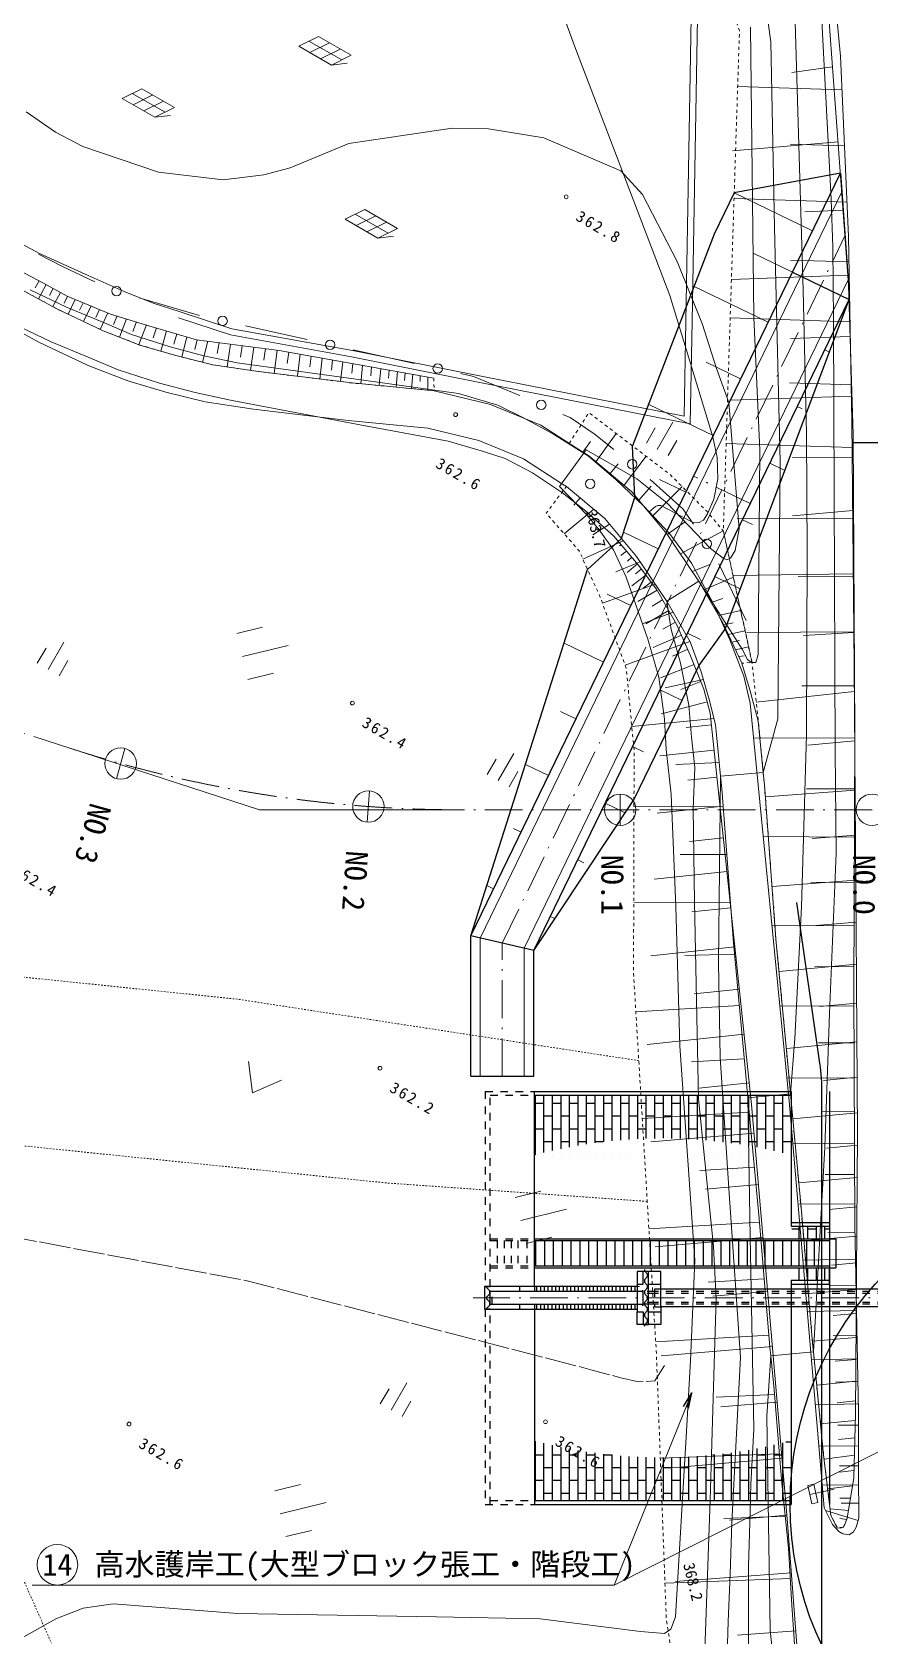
# Model space of a CAD drawing. Header units: millimetres. Extents: x -2078669 to -1085629, y -5987148 to 310365.
# Drawn here: x -1771257 to -1704718, y -3856794 to -3729427 of the extents above; entities that cross this region are included whole.
import ezdxf
from ezdxf.enums import TextEntityAlignment as Align

# ---------------------------------------------------------------- set-up
doc = ezdxf.new("R2010")
doc.units = ezdxf.units.MM
doc.header["$LTSCALE"] = 500
for name, pattern in [('561019', [1, 0.5, -0.5]), ('56301', [0.5, 0.25, -0.25]), ('57103', [5.5, 5, -0.5]), ('SXF_一点短鎖線', [9.25, 6, -1.5, 0.25, -1.5]), ('SXF_跳び破線', [12, 6, -6])]:
    doc.linetypes.add(name, pattern=pattern)
doc.layers.get('Defpoints').update_dxf_attribs({"color": 153})
for name, color, linetype, lineweight in [('D-BGD', 7, 'Continuous', 13), ('D-BGD-数値図化', 7, 'Continuous', 13), ('D-BMK', 2, 'SXF_一点短鎖線', 13), ('D-BMK-HTXT-周囲堤', 7, 'Continuous', 13), ('D-BYP-STR1', 2, 'Continuous', 13), ('D-BYP-STR2', 6, 'Continuous', 25), ('D-BYP-STR4', 6, 'Continuous', 25), ('D-BYP-STR8', 5, 'Continuous', 25), ('D-BYP-STRA', 1, 'Continuous', 25), ('D-BYP-STRC', 1, 'Continuous', 13), ('D-STR-TXT', 7, 'Continuous', 13), ('●予備設計_LP横断', 7, 'Continuous', 13)]:
    doc.layers.add(name, color=color, linetype=linetype, lineweight=lineweight)
doc.styles.add('MS ゴシック', font='MS Gothic.ttf')
doc.styles.add('ＭＳ ゴシック', font='MS Gothic.ttf')
doc.linetypes.add('56130', pattern='A,1,-0.375,[44,dgnlstyle-dm500.shx,S=0.0012,R=0,X=0,Y=0],-0.375', length=1.75)
doc.dimstyles.new('DIM-500-F', dxfattribs={"dimscale": 500, "dimtxt": 3.5, "dimasz": 2.5, "dimexe": 0, "dimexo": 2, "dimgap": 0.8, "dimtad": 1, "dimdec": 0, "dimzin": 0, "dimdsep": 46, "dimtxsty": 'MS ゴシック', "dimblk": 'OPEN', "dimcen": 0.1, "dimclrd": 256, "dimclre": 256, "dimclrt": 256, "dimaunit": 1, "dimadec": 4, "dimazin": 0, "dimtfac": 1, "dimtdec": 0, "dimtmove": 2, "dimatfit": 3, "dimldrblk": 'OPEN', "dimfxl": 1, "dimtolj": 1, "dimtzin": 0, "dimlwd": -1, "dimlwe": -1, "dimarcsym": 2})

# ---------------------------------------------------------------- blocks, each defined once
blk = doc.blocks.new('M2242')
at = {"layer": '●予備設計_LP横断', "linetype": 'Continuous', "lineweight": 15}
for p, q in [((0, 0), (2, 0)), ((1.5, 0.75), (1.5, -0.75)), ((1.5, 0.75), (2, 0.75)), ((2, 0.75), (2, -0.75)), ((1.5, -0.75), (2, -0.75))]:
    blk.add_line(p, q, dxfattribs=at)
blk = doc.blocks.new('M6313')
at = {"layer": 'D-BGD', "flags": 128}
blk.add_lwpolyline([(-1.5, 1), (0, -1), (1.5, 1)], dxfattribs=at)
blk = doc.blocks.new('M6334')
at = {"layer": '●予備設計_LP横断', "linetype": 'Continuous', "lineweight": 9}
for p, q in [((-1, -1.25), (-1, 0.15)), ((0, -1.25), (0, 1.25)), ((1, -1.25), (1, 0.15))]:
    blk.add_line(p, q, dxfattribs=at)
blk = doc.blocks.new('M7312')
at = {"layer": '●予備設計_LP横断', "linetype": 'Continuous', "lineweight": 20}
blk.add_circle((0, 0), 0.15, dxfattribs=at)
blk = doc.blocks.new('M6217')
at = {"layer": 'D-BGD-数値図化', "linetype": 'Continuous', "lineweight": 9}
for p, q in [((-1.03, 0.7), (-2, -0.75)), ((-1.5, 0), (1.5, 0)), ((-1.03, 0.7), (1.97, 0.7)), ((-0.03, 0.7), (-1, -0.75)), ((0.97, 0.7), (0, -0.75)), ((1.97, 0.7), (1, -0.75)), ((1, -0.75), (2, 0)), ((-2, -0.75), (1, -0.75))]:
    blk.add_line(p, q, dxfattribs=at)
blk = doc.blocks.new('河川平面')
at = {"layer": 'D-BGD', "linetype": 'Continuous'}
for p, q in [((1603271, -2685685), (1600055, -2686143)), ((1604024, -2687513), (1595743, -2687246)), ((1603717, -2691651), (1595322, -2692350)), ((1604227, -2691973), (1599914, -2691834)), ((1604431, -2696433), (1595456, -2696143)), ((1604119, -2697072), (1601078, -2697205)), ((1604591, -2701182), (1599928, -2701034)), ((1540262, -2702681), (1539955, -2703246)), ((1604504, -2702242), (1595229, -2702585)), ((1540829, -2702985), (1540215, -2704116)), ((1541393, -2703294), (1541087, -2703859)), ((1541958, -2703603), (1541347, -2704730)), ((1542529, -2703910), (1542251, -2704455)), ((1543129, -2704157), (1542571, -2705330)), ((1543761, -2704417), (1543475, -2705020)), ((1544394, -2704677), (1543805, -2705916)), ((1545063, -2704952), (1544760, -2705589)), ((1545731, -2705227), (1545109, -2706536)), ((1553015, -2705439, 364412), (1548220, -2704023, 364444)), ((1546463, -2705474), (1546171, -2706154)), ((1547203, -2705701), (1546643, -2707150)), ((1547998, -2705945), (1547708, -2706697)), ((1548794, -2706189), (1548191, -2707749)), ((1549595, -2706427), (1549328, -2707217)), ((1561551, -2707350, 364210), (1556671, -2706268, 364328)), ((1604676, -2705934), (1595150, -2705626)), ((1550397, -2706665), (1549928, -2708265)), ((1551196, -2706902), (1550979, -2707701)), ((1551995, -2707139), (1551596, -2708733)), ((1552816, -2707374), (1552625, -2708125)), ((1553663, -2707482), (1553246, -2709147)), ((1554568, -2707598), (1554397, -2708465)), ((1555472, -2707713), (1555206, -2709519)), ((1556395, -2707831), (1556261, -2708743)), ((1604682, -2707108), (1599934, -2707262)), ((1557318, -2707949), (1557047, -2709791)), ((1558245, -2708067), (1558120, -2708991)), ((1559171, -2708185), (1558945, -2710039)), ((1560091, -2708342), (1559980, -2709249)), ((1561010, -2708507), (1560795, -2710265)), ((1561881, -2708663), (1561777, -2709518)), ((1562753, -2708820), (1562550, -2710479)), ((1563576, -2708967), (1563477, -2709774)), ((1570091, -2709243, 364003), (1565211, -2708162, 364121)), ((1564398, -2709114), (1564207, -2710681)), ((1565175, -2709254), (1565093, -2710012)), ((1565952, -2709393), (1565814, -2710859)), ((1566677, -2709523), (1566610, -2710225)), ((1567401, -2709653), (1567274, -2710996)), ((1568065, -2709772), (1568005, -2710415)), ((1568729, -2709891), (1568613, -2711122)), ((1569338, -2710000), (1569283, -2710590)), ((1569947, -2710109), (1569841, -2711238)), ((1570538, -2710215), (1570517, -2710675)), ((1571128, -2710321), (1571127, -2711359)), ((1604766, -2710930), (1599873, -2710773)), ((1604828, -2711852), (1595147, -2712158)), ((1583457, -2716288), (1584067, -2715447)), ((1584493, -2717063), (1586102, -2714802)), ((1586719, -2718918), (1588476, -2716614)), ((1604836, -2715927), (1594828, -2715604)), ((1604927, -2716695), (1600106, -2716715)), ((1585606, -2717990), (1586250, -2717209)), ((1587893, -2720105), (1588874, -2718988)), ((1588963, -2721395), (1591336, -2719026)), ((1583228, -2719915), (1582734, -2720508)), ((1584317, -2720821), (1581973, -2722778)), ((1604956, -2721522), (1595711, -2721571)), ((1604881, -2720933), (1600093, -2721351)), ((1585563, -2721996), (1584253, -2722840)), ((1590147, -2722831), (1591509, -2721848)), ((1591194, -2724370), (1594605, -2722539)), ((1586661, -2723318), (1583452, -2724786)), ((1586493, -2723643), (1586362, -2723729)), ((1586924, -2724156), (1586471, -2724484)), ((1587989, -2724992), (1586078, -2725788)), ((1587780, -2725156), (1586969, -2725843)), ((1587340, -2724637), (1586982, -2724939)), ((1588091, -2725577), (1587618, -2725939)), ((1592149, -2725774), (1593543, -2725208)), ((1596429, -2729654, 364710), (1594244, -2725162, 364496)), ((1589192, -2726760), (1585009, -2728290)), ((1588462, -2726055), (1587348, -2726891)), ((1588878, -2726617), (1588236, -2727090)), ((1593050, -2727210), (1595409, -2726226)), ((1604926, -2725940), (1595378, -2726080)), ((1604979, -2726137), (1600547, -2726162)), ((1589342, -2727253), (1587803, -2728145)), ((1589786, -2728027), (1588956, -2728507)), ((1593635, -2728230), (1594570, -2727901)), ((1590622, -2729005), (1588238, -2729891)), ((1590275, -2728862), (1588449, -2729912)), ((1594220, -2729249), (1595985, -2728864)), ((1555969, -2730692), (1558009, -2730197)), ((1590800, -2729775), (1589803, -2730344)), ((1594633, -2729994), (1595385, -2729838)), ((1594999, -2730765), (1596336, -2730473)), ((1605003, -2730569), (1596476, -2730615)), ((1604968, -2730619), (1600985, -2730850)), ((1556411, -2732514), (1560055, -2731628)), ((1591947, -2731316), (1586805, -2733197)), ((1591286, -2730816), (1589042, -2731810)), ((1591785, -2731933), (1590562, -2732476)), ((1595285, -2731369), (1595880, -2731239)), ((1595572, -2731973), (1596613, -2731746)), ((1592292, -2733159), (1589610, -2734212)), ((1595829, -2732515), (1596248, -2732459)), ((1556854, -2734337), (1558894, -2733841)), ((1593026, -2734342), (1589989, -2735005)), ((1592818, -2734511), (1591241, -2735127)), ((1605007, -2735298), (1597220, -2736134)), ((1605020, -2734835), (1600843, -2734856)), ((1593325, -2736117), (1589708, -2737072)), ((1593869, -2737442), (1587335, -2738063)), ((1593658, -2737946), (1591656, -2738157)), ((1593986, -2737930), (1594098, -2739006)), ((1605041, -2739011), (1596998, -2738978)), ((1605038, -2739214), (1601310, -2739556)), ((1593868, -2739947), (1589568, -2740405)), ((1594284, -2740937), (1590826, -2741095)), ((1594106, -2742102), (1591785, -2742348)), ((1605069, -2743130), (1597942, -2743664)), ((1605022, -2743037), (1601216, -2743017)), ((1594591, -2744446), (1587508, -2744429)), ((1594343, -2744419), (1589358, -2744944)), ((1594606, -2746911), (1591929, -2747195)), ((1605011, -2746849), (1597774, -2746818)), ((1605097, -2746703), (1601653, -2746961)), ((1594876, -2748250), (1591188, -2748241)), ((1594898, -2749594), (1589124, -2750208)), ((1605126, -2750277), (1598475, -2750775)), ((1604994, -2750472), (1601559, -2750447)), ((1595161, -2752054), (1587490, -2752035)), ((1595201, -2752478), (1592095, -2752804)), ((1605152, -2753611), (1601951, -2753881)), ((1604982, -2753902), (1598471, -2753873)), ((1595527, -2755584), (1588847, -2756289)), ((1595485, -2756146), (1591545, -2756262)), ((1605175, -2756946), (1599031, -2757527)), ((1604968, -2757158), (1601873, -2757144)), ((1595879, -2758924), (1592291, -2759306)), ((1605195, -2760032), (1602258, -2760310)), ((1595871, -2760232), (1587658, -2760726)), ((1604967, -2760249), (1599093, -2760275)), ((1596262, -2762512), (1588550, -2763327)), ((1605216, -2763118), (1599609, -2763648)), ((1604976, -2763184), (1602175, -2763200)), ((1596271, -2764464), (1592090, -2764715)), ((1596665, -2766365), (1592685, -2766788)), ((1604992, -2765985), (1599660, -2766011)), ((1605234, -2765934), (1602551, -2766184)), ((1596662, -2768696), (1588168, -2769207)), ((1605253, -2768749), (1600125, -2769221)), ((1605003, -2768655), (1602449, -2768664)), ((1597047, -2770356), (1588844, -2771062)), ((1605008, -2771195), (1600128, -2771216)), ((1605258, -2771324), (1602803, -2771549)), ((1597064, -2773067), (1592747, -2773327)), ((1605238, -2773899), (1600595, -2774326)), ((1605023, -2773638), (1602688, -2773645)), ((1578072, -2775474), (1580112, -2774979)), ((1597400, -2774458), (1593199, -2774823)), ((1578514, -2777296), (1582158, -2776410)), ((1605030, -2775972), (1600540, -2775998)), ((1605220, -2776230), (1603010, -2776426)), ((1597465, -2777439), (1588695, -2777966)), ((1578957, -2779119), (1580997, -2778623)), ((1597760, -2778667), (1589197, -2779397)), ((1605203, -2778561), (1601003, -2778919)), ((1605052, -2778222), (1602895, -2778262)), ((1605097, -2780370), (1600931, -2780455)), ((1605187, -2780669), (1603184, -2780839)), ((1597846, -2781924), (1593406, -2782191)), ((1598125, -2782949), (1593780, -2783323)), ((1605171, -2782776), (1601359, -2783100)), ((1605133, -2782456), (1603128, -2782491)), ((1605169, -2784460), (1601285, -2784535)), ((1605156, -2784689), (1603338, -2784843)), ((1598228, -2786410), (1589235, -2786951)), ((1605142, -2786601), (1601682, -2786896)), ((1605217, -2786403), (1603329, -2786436)), ((1598508, -2787298), (1589661, -2788061)), ((1605247, -2788277), (1601614, -2788357)), ((1605129, -2788337), (1603490, -2788487)), ((1605115, -2790073), (1602022, -2790377)), ((1605285, -2790098), (1603522, -2790134)), ((1598672, -2791114), (1594031, -2791340)), ((1598883, -2791724), (1594416, -2792109)), ((1605321, -2791860), (1601912, -2791931)), ((1605104, -2791627), (1603636, -2791771)), ((1605082, -2793181), (1602323, -2793452)), ((1605334, -2793563), (1603694, -2793567)), ((1605337, -2795203), (1602192, -2795218)), ((1605047, -2794567), (1603756, -2794708)), ((1599063, -2795822), (1589600, -2796175)), ((1599268, -2796190), (1590228, -2796968)), ((1605011, -2795953), (1602605, -2796246)), ((1605344, -2796776), (1603839, -2796787)), ((1604980, -2797164), (1603844, -2797294)), ((1558975, -2798765), (1561015, -2798270)), ((1605350, -2798290), (1602455, -2798310)), ((1604864, -2798368), (1602894, -2798608)), ((1604707, -2799348), (1603845, -2799349)), ((1559417, -2800587), (1563061, -2799701)), ((1599531, -2800778), (1594641, -2800962)), ((1599655, -2800715), (1595086, -2801099)), ((1605316, -2801120), (1602718, -2800342)), ((1604549, -2800328), (1603089, -2800204)), ((1605369, -2799743), (1603971, -2799747)), ((1559859, -2802410), (1561900, -2801914)), ((1604406, -2801058), (1603862, -2800981)), ((1599930, -2805739), (1589971, -2806111)), ((1600003, -2805286), (1590801, -2805983)), ((1600358, -2809885), (1595728, -2810234))]:
    blk.add_line(p, q, dxfattribs=at)
at = {"layer": 'D-BGD', "linetype": 'Continuous', "flags": 128}
for points, elevation in [([(1539048, -2810372), (1541584, -2808942), (1543764, -2808077), (1546140, -2807744), (1556057, -2808514), (1571816, -2808782), (1580064, -2808936), (1588015, -2809947), (1589942, -2810097), (1590428, -2809759), (1590808, -2808776), (1591696, -2793578), (1591996, -2788414), (1592342, -2780492), (1591147, -2763427), (1590833, -2752355), (1590457, -2743454), (1590065, -2739912), (1589933, -2737491), (1589483, -2734168), (1588622, -2731129), (1586898, -2726226), (1585893, -2724035), (1584755, -2722444), (1583770, -2721270), (1581586, -2719015), (1583716, -2716105), (1587730, -2718399), (1590114, -2720321), (1593578, -2723925), (1594597, -2724710), (1594876, -2724847), (1595179, -2724700), (1595557, -2724094), (1595875, -2722383), (1595053, -2712340), (1594046, -2709561), (1592946, -2706159), (1590933, -2701141), (1588181, -2695820), (1586468, -2693935), (1580360, -2691326), (1575946, -2690623), (1573078, -2690566), (1564858, -2691779), (1560207, -2693721), (1558120, -2694260), (1554875, -2694668), (1549757, -2694041), (1543748, -2692019), (1541579, -2690880), (1539250, -2689250)], 363000), ([(1592920, -2817369), (1593566, -2799486), (1593914, -2787848), (1594033, -2783526), (1593837, -2779371), (1592635, -2767650), (1592323, -2752005), (1592214, -2744615), (1592355, -2741337), (1592065, -2738931), (1591868, -2736368), (1591191, -2733054), (1590470, -2730378), (1590110, -2728111), (1592654, -2726520), (1596089, -2731932), (1596515, -2732747), (1596855, -2733003), (1597195, -2732985), (1597380, -2732344), (1597515, -2716139), (1597024, -2705574), (1596761, -2682544)], 364000), ([(1597978, -2680858), (1598376, -2683702), (1598671, -2698444), (1599114, -2717044), (1598931, -2737455), (1597776, -2741725), (1594389, -2742024), (1594210, -2756839), (1594357, -2764363), (1595098, -2775535), (1595958, -2788193), (1595288, -2801281), (1595145, -2805403), (1594985, -2809136), (1594431, -2827854)], 365000), ([(1600298, -2682136), (1600933, -2703428), (1601200, -2714828), (1601266, -2724239), (1601205, -2738696)], 366000), ([(1602426, -2682044), (1603178, -2696188), (1603296, -2700004), (1603353, -2705819), (1603478, -2740041)], 367000), ([(1601205, -2738696), (1600819, -2752402), (1600282, -2762864), (1599943, -2767240), (1596557, -2767553), (1596737, -2778596), (1597033, -2793887), (1596801, -2798268), (1596698, -2801298), (1596605, -2804750), (1596599, -2811008), (1596447, -2814317), (1596478, -2820692), (1596952, -2823497), (1597518, -2825046), (1598028, -2825906), (1598453, -2827121), (1601191, -2828349), (1601198, -2836316)], 366000), ([(1603298, -2835363), (1603152, -2823926), (1600406, -2822719), (1598998, -2816058), (1598329, -2809840), (1598049, -2792840), (1598377, -2788050), (1601762, -2787733), (1602661, -2771476), (1603042, -2760850), (1603554, -2748138), (1603478, -2740041)], 367000)]:
    blk.add_lwpolyline(points, dxfattribs=dict(at, elevation=elevation))
at = {"layer": 'D-BGD', "linetype": '56130', "flags": 128}
for points in [[(1476042, -2672953), (1487354, -2675983), (1494011, -2677814), (1494381, -2678077), (1498516, -2681000), (1515505, -2686265), (1521017, -2688589), (1527219, -2692548), (1535331, -2697856), (1540351, -2700532), (1544162, -2702251), (1547020, -2703540), (1549333, -2704443), (1551482, -2705148), (1555577, -2706492), (1565157, -2708214), (1575377, -2710253), (1591488, -2713433), (1591619, -2705903), (1592042, -2681772), (1592113, -2681022), (1592284, -2679237), (1592454, -2677450), (1592610, -2675816)], [(1592119, -2705912), (1592541, -2681801), (1592611, -2681070), (1592781, -2679284), (1592952, -2677497), (1593107, -2675864)], [(1551326, -2705623), (1555455, -2706978), (1565064, -2708705), (1575279, -2710743), (1591978, -2714039), (1592119, -2705911)]]:
    blk.add_lwpolyline(points, dxfattribs=at)
at = {"layer": 'D-BGD', "linetype": '561019', "flags": 128}
for points in [[(1604118, -2801667), (1603658, -2801700), (1603152, -2800721), (1602566, -2795926), (1601762, -2787733), (1601695, -2787042), (1600828, -2776858), (1599943, -2767240), (1599727, -2764893), (1598788, -2754964), (1597870, -2742698), (1597776, -2741725), (1597384, -2737656), (1596956, -2733671), (1596881, -2732974), (1595028, -2724476), (1594605, -2722539), (1594888, -2713738), (1595887, -2682805), (1595509, -2681697), (1584094, -2681621), (1568919, -2679328), (1567447, -2679106), (1555444, -2676376), (1555451, -2676293), (1555496, -2675788)], [(1571609, -2710407), (1571645, -2711408), (1565141, -2710795), (1557700, -2709887), (1554053, -2709349), (1551122, -2708615), (1548268, -2707778), (1545350, -2706651), (1541611, -2704873), (1538499, -2703186), (1535321, -2701185), (1529283, -2697302), (1524327, -2694155), (1519414, -2691519), (1515001, -2689323), (1510618, -2687469), (1507974, -2686586), (1508217, -2685411)], [(1582361, -2715587), (1583934, -2713148), (1590375, -2718064), (1593288, -2720981), (1594605, -2722539), (1595028, -2724476), (1596881, -2732974), (1596692, -2732994), (1596086, -2733057)], [(1594315, -2833105), (1593657, -2833087), (1593245, -2833076), (1591237, -2816520), (1590511, -2811759), (1590076, -2808915), (1589638, -2797190), (1589292, -2787903), (1587476, -2757692), (1587519, -2740005), (1586896, -2733447), (1584831, -2727803), (1583142, -2724109), (1580537, -2721142), (1580880, -2720687), (1582125, -2719028), (1582140, -2719008)]]:
    blk.add_lwpolyline(points, dxfattribs=at)
at = {"layer": 'D-BGD', "linetype": 'Continuous', "flags": 128}
for points in [[(1555496, -2675788), (1564011, -2675700), (1566577, -2675673), (1574077, -2675730), (1583382, -2675801), (1590984, -2675860), (1594010, -2675779), (1600312, -2675611), (1600969, -2675926), (1601494, -2676412), (1602266, -2677624), (1603045, -2679178), (1603569, -2681205), (1603902, -2684846), (1604555, -2699152), (1604818, -2713861), (1604991, -2733281), (1605158, -2754385), (1605264, -2770456), (1605096, -2792670), (1604965, -2797739), (1604449, -2800952), (1604252, -2801442), (1604118, -2801667)], [(1600312, -2675611), (1600969, -2675926), (1601494, -2676412), (1602266, -2677624), (1603045, -2679178), (1603569, -2681205), (1603902, -2684846), (1604555, -2699152)], [(1538499, -2703186), (1541611, -2704873), (1545350, -2706651), (1548268, -2707778), (1551122, -2708615), (1554053, -2709349), (1557700, -2709887), (1565141, -2710795), (1571645, -2711408), (1576125, -2712508), (1580114, -2714150), (1583583, -2716369), (1583916, -2716583), (1587332, -2719428), (1590110, -2722777), (1592644, -2726502), (1592654, -2726520), (1594565, -2729850)], [(1508217, -2685411), (1513547, -2687262), (1518842, -2689573), (1521206, -2690806), (1525169, -2693231), (1532176, -2697774), (1536945, -2700739), (1538666, -2701836), (1540621, -2702872), (1542493, -2703895), (1545947, -2705316), (1548802, -2706191), (1552762, -2707367), (1559322, -2708205), (1571609, -2710407)], [(1591962, -2731343), (1590110, -2728111), (1590099, -2728093), (1587710, -2724583), (1585199, -2721557), (1582140, -2719008), (1581841, -2718817), (1578723, -2716822), (1575191, -2715368), (1571143, -2714373), (1564818, -2713778), (1557300, -2712860), (1553468, -2712295), (1550335, -2711511), (1547304, -2710622), (1544163, -2709409), (1540251, -2707548), (1536982, -2705777)], [(1605096, -2792670), (1605264, -2770456), (1605158, -2754385), (1604991, -2733281), (1604818, -2713861), (1604555, -2699152)], [(1596086, -2733057), (1594565, -2729850), (1592654, -2726520), (1592644, -2726502), (1590110, -2722777), (1587332, -2719428), (1583916, -2716583), (1583583, -2716369), (1582361, -2715587)], [(1582140, -2719008), (1585199, -2721557), (1587710, -2724583), (1590099, -2728093), (1590110, -2728111), (1591962, -2731343), (1592824, -2733665), (1593520, -2735998), (1593986, -2737930), (1594098, -2739006), (1594389, -2742024), (1594482, -2742989), (1595401, -2755251), (1596341, -2765209), (1596557, -2767553), (1597441, -2777158), (1598308, -2787353), (1598377, -2788050), (1598643, -2790764), (1599233, -2797877), (1599793, -2803334), (1600051, -2807845), (1600214, -2810142), (1600362, -2812627)], [(1594565, -2729850), (1596086, -2733057), (1596776, -2735341), (1597384, -2737656)], [(1593986, -2737930), (1593520, -2735998), (1592824, -2733665), (1591962, -2731343)], [(1597384, -2737656), (1597776, -2741725), (1597870, -2742698), (1598788, -2754964), (1599727, -2764893), (1599943, -2767240), (1600828, -2776858), (1601695, -2787042), (1601762, -2787733), (1602566, -2795926), (1603152, -2800721)], [(1598643, -2790764), (1598377, -2788050), (1598308, -2787353), (1597441, -2777158), (1596557, -2767553), (1596341, -2765209), (1595401, -2755251), (1594482, -2742989), (1594389, -2742024), (1594098, -2739006)], [(1598643, -2790764), (1599233, -2797877), (1599793, -2803334), (1600051, -2807845), (1600214, -2810142), (1600362, -2812627)], [(1605096, -2792670), (1604965, -2797739), (1604449, -2800952), (1604252, -2801442), (1604118, -2801667), (1603919, -2801732), (1603658, -2801700), (1603152, -2800721)]]:
    blk.add_lwpolyline(points, dxfattribs=at)
at = {"layer": 'D-BGD', "linetype": 'Continuous', "elevation": 364000}
blk.add_lwpolyline([(1580651, -2680088), (1581065, -2680372), (1581922, -2681649), (1582878, -2684240), (1590358, -2703834), (1593778, -2715062), (1594107, -2716716), (1594179, -2718418), (1593862, -2720012), (1593359, -2721188), (1593034, -2721693), (1592645, -2721908), (1592138, -2721847), (1591265, -2721380), (1589644, -2720529), (1589412, -2720511), (1589228, -2720590), (1588710, -2721030)], dxfattribs=at)
at = {"layer": 'D-BGD', "linetype": '56301', "flags": 128}
for points in [[(1587892, -2764615), (1556050, -2759730), (1533406, -2757397), (1519083, -2755922), (1514770, -2743375), (1526692, -2743634), (1525783, -2734543), (1524020, -2716896), (1524034, -2707868), (1514409, -2702703), (1507228, -2699927), (1502849, -2698233)], [(1489075, -2779425), (1494299, -2780038), (1504194, -2780898), (1527822, -2781593), (1523744, -2769818), (1567796, -2774317), (1570681, -2774522), (1588564, -2775789)], [(1493964, -2788518), (1506432, -2791732), (1522759, -2794397), (1534814, -2796314), (1539539, -2807008), (1541239, -2810855)]]:
    blk.add_lwpolyline(points, dxfattribs=at)
at = {"layer": 'D-BGD', "linetype": 'Continuous', "extrusion": (0.003713, -0.014189, 0.999892), "elevation": 408520}
blk.add_lwpolyline([(1543335, -2697239), (1540752, -2696012), (1538850, -2695029)], dxfattribs=at)
at = {"layer": 'D-BGD', "linetype": 'Continuous', "extrusion": (0.069058, 0.206545, 0.975997), "elevation": -95888}
blk.add_lwpolyline([(-2356868, 2100878), (-2352913, 2100598), (-2351883, 2100708)], dxfattribs=at)
at = {"layer": 'D-BGD', "linetype": 'Continuous', "extrusion": (-0.052841, 0.073861, 0.995868), "elevation": 77504}
blk.add_lwpolyline([(288824, 3160351), (288801, 3158864), (289537, 3155429)], dxfattribs=at)
at = {"layer": 'D-BGD', "linetype": 'Continuous', "extrusion": (0.995578, 0.086824, 0.035859), "elevation": 1362595}
blk.add_lwpolyline([(-2929396, 318894), (-2912663, 318294), (-2896354, 317784)], dxfattribs=at)
at = {"layer": 'D-BGD', "linetype": 'Continuous', "extrusion": (0.879845, 0.091136, 0.466441), "elevation": 1326281}
blk.add_lwpolyline([(-2950346, -283885), (-2934237, -284530), (-2917934, -285106)], dxfattribs=at)
at = {"layer": 'D-BGD', "linetype": '57103', "elevation": 362500, "flags": 128}
blk.add_lwpolyline([(1477172, -2870692), (1480389, -2867967), (1484971, -2865393), (1488582, -2864193), (1490390, -2862448), (1490901, -2861451), (1491577, -2859965), (1492253, -2857970), (1492523, -2854950), (1492706, -2848007), (1492343, -2845971), (1491818, -2844356), (1491196, -2841336), (1490209, -2837875), (1487912, -2834245), (1484986, -2828256), (1481365, -2824222), (1477611, -2819585), (1476055, -2817947), (1475124, -2816767), (1474521, -2815562), (1474237, -2813430), (1474818, -2811802), (1475257, -2810826), (1476458, -2809344), (1478073, -2808418), (1482363, -2806108), (1485565, -2802358), (1489241, -2799156), (1490166, -2797637), (1493717, -2792408), (1495727, -2790693), (1496990, -2790207), (1498678, -2790410), (1515296, -2793779), (1523090, -2795880), (1526242, -2797376), (1532639, -2801346), (1534483, -2801833), (1535345, -2801857), (1536115, -2801690), (1536414, -2801377), (1536811, -2800496), (1536775, -2798251), (1531411, -2785253), (1530397, -2780634), (1531536, -2779067), (1532905, -2778516), (1534675, -2777962), (1556794, -2782089), (1584092, -2789157), (1586463, -2789792), (1587876, -2790125), (1589173, -2790027), (1589943, -2788823)], dxfattribs=at)
at = {"layer": 'D-BGD', "linetype": 'Continuous'}
for points in [[(1551648, -2675562, 363530), (1588753, -2675806, 367630), (1591492, -2675777, 367740), (1601078, -2675474, 368380), (1602687, -2677771, 368330), (1604554, -2702997, 368080), (1604920, -2714881, 368280), (1605042, -2738608, 368470), (1604961, -2758977, 368490), (1605040, -2777661, 368510), (1605332, -2792524, 368300), (1605349, -2797390, 368380), (1605376, -2800935, 368140), (1605160, -2801653, 368050), (1604932, -2802029, 368050)], [(1604920, -2714881, 368280), (1604554, -2702997, 368080), (1602687, -2677771, 368330), (1601078, -2675474, 368380)], [(1599837, -2767831, 366440), (1596733, -2736208, 364880), (1596230, -2734073, 364910), (1595135, -2731183, 364690), (1593808, -2728274, 364470), (1592088, -2725106, 364260), (1590334, -2722759, 364300), (1588296, -2720585, 364040), (1586073, -2718453, 363810), (1583901, -2716593, 363570), (1581131, -2714851, 363720), (1578733, -2713565, 363360), (1576686, -2712550, 363370), (1573568, -2711634, 363390), (1566227, -2710598, 362900), (1555988, -2709188, 362740), (1553342, -2708636, 362750), (1550673, -2707921, 362770), (1547594, -2706935, 362800), (1545326, -2705966, 362820), (1542434, -2704776, 362840), (1539566, -2703405, 362870)], [(1538192, -2706075, 362870), (1541217, -2707514, 362840), (1544161, -2708734, 362820), (1546539, -2709754, 362800), (1549825, -2710801, 362770), (1552652, -2711561, 362750), (1555476, -2712146, 362740), (1565608, -2714083, 362900), (1572752, -2715421, 363390), (1575563, -2716230, 363370), (1577282, -2716791, 363360), (1579451, -2717934, 363720), (1581846, -2719507, 363570), (1583686, -2720980, 363810), (1585914, -2722964, 364040), (1587847, -2725240, 364500), (1589298, -2727170, 364240), (1590897, -2729946, 364190), (1592006, -2732452, 364680), (1593056, -2735120, 364910), (1593563, -2737027, 364940), (1596852, -2768087, 366440)], [(1585905, -2716080, 363495), (1584348, -2714832, 363370), (1582439, -2713538, 363930), (1581865, -2713287, 363935)], [(1604920, -2714881, 368280), (1605042, -2738608, 368470), (1604961, -2758977, 368490), (1605040, -2777661, 368510), (1605332, -2792524, 368300)], [(1585914, -2722964, 364040), (1587847, -2725240, 364500), (1589298, -2727170, 364240), (1590897, -2729946, 364190), (1592006, -2732452, 364680), (1593056, -2735120, 364910), (1593563, -2737027, 364940), (1596852, -2768087, 366440), (1598250, -2784336, 366950), (1599683, -2801007, 367550), (1600652, -2813768, 368170)], [(1605332, -2792524, 368300), (1605349, -2797390, 368380), (1605376, -2800935, 368140), (1605160, -2801653, 368050), (1604932, -2802029, 368050), (1604591, -2802260, 367970), (1604084, -2802199, 367910), (1603782, -2802003, 367900), (1603277, -2801436, 367840), (1602610, -2800129, 367520)], [(1601655, -2820492, 368100), (1602323, -2818004, 368110), (1602327, -2817637, 368130), (1602291, -2817478, 368130), (1602268, -2817338, 368150), (1602086, -2816853, 368160), (1601961, -2816608, 368160), (1601316, -2815684, 368160), (1600981, -2815203, 368140), (1600835, -2814715, 368140), (1600797, -2814520, 368150), (1600732, -2814171, 368170), (1600652, -2813768, 368170), (1599683, -2801007, 367550)]]:
    blk.add_polyline3d(points, dxfattribs=at)
for centre in [(1546422, -2703492, 364457), (1554841, -2705862, 364372), (1563381, -2707756, 364165), (1571921, -2709649, 363959), (1580148, -2712533, 363950), (1587366, -2717250, 363613), (1584037, -2718805, 363680), (1593292, -2723559, 364366)]:
    blk.add_circle(centre, 375, dxfattribs=at)
at = {"layer": 'D-BGD', "linetype": 'Continuous', "lineweight": 9, "xscale": 1000, "yscale": 1000, "zscale": 1000, "rotation": 330.1091246385173}
for name, p in [('M6217', (1562997, -2684395)), ('M6217', (1548968, -2688544)), ('M6217', (1566679, -2698139)), ('M6334', (1589981, -2714983)), ('M6334', (1541608, -2732470)), ('M6334', (1577348, -2741289)), ('M6313', (1557706, -2766290)), ('M6334', (1568853, -2791288))]:
    blk.add_blockref(name, p, dxfattribs=at)
at = {"layer": 'D-BGD', "linetype": 'Continuous', "lineweight": 20, "xscale": 1000, "yscale": 1000, "zscale": 1000, "rotation": 330.1091246385173}
for p in [(1582129, -2696015, 362804), (1573343, -2713305, 362579), (1565144, -2736215, 362424), (1567344, -2765212, 362164), (1580487, -2793287, 362556), (1547412, -2793465, 362562)]:
    blk.add_blockref('M7312', p, dxfattribs=at)
at = {"layer": 'D-BGD', "linetype": 'Continuous', "lineweight": 15, "xscale": 999.9999999999995, "yscale": 999.9999999999995, "zscale": 999.9999999999995, "rotation": 192.2651788098737}
blk.add_blockref('M2242', (1603420, -2798648), dxfattribs=at)
at = {"layer": 'D-BGD', "linetype": 'Continuous', "style": 'MS ゴシック'}
for s, p in [('363.7', (1583686, -2720980, 363810)), ('368.2', (1591410, -2804612))]:
    blk.add_text(s, height=900, rotation=283.66942, dxfattribs=at).set_placement(p)
at = {"layer": 'D-BGD', "linetype": 'Continuous', "char_height": 900, "attachment_point": 7, "rotation": 330.10912, "line_spacing_factor": 0.722892, "style": 'MS ゴシック'}
for s, insert in [('\\T1.284;362.8', (1582809, -2697843, 362804)), ('\\T1.287;362.6', (1571682, -2717471)), ('\\T1.281;362.4', (1565824, -2738043, 362424)), ('\\T1.281;362.4', (1538036, -2749752, 362429)), ('\\T1.284;362.2', (1568024, -2767040, 362164)), ('\\T1.287;362.6', (1581167, -2795115, 362556)), ('\\T1.287;362.6', (1548092, -2795293, 362562))]:
    blk.add_mtext(s, dxfattribs=dict(at, insert=insert))
blk = doc.blocks.new('_Open')
at = {"color": 0, "linetype": 'ByBlock', "lineweight": -2}
for p, q in [((-1, 0.17), (0, 0)), ((-1, -0.17), (0, 0)), ((0, 0), (-1, 0))]:
    blk.add_line(p, q, dxfattribs=at)

msp = doc.modelspace()

# ---------------------------------------------------------------- hatches: boundary and pattern name
at = {"layer": 'D-BYP-STRA'}
h = msp.add_hatch(dxfattribs=at)
h.set_pattern_fill('AR-BRSTD', color=256, scale=10, angle=90)
h.set_pattern_definition([(90, (-2391765.8, -3099251.1), (-677.418, 4e-14), []), (180, (-2391765.8, -3099251.1), (-677.418, -1016), [677.418, -677.418])])
edge = h.paths.add_edge_path()
edge.add_line((-1731369, -3813852.7), (-1731369, -3818604.6))
edge.add_arc((-1721168.9, -3857167.6), 39889.2, 75.184293, 104.815707, ccw=False)
edge.add_line((-1710968.8, -3818604.6), (-1710968.8, -3813852.7))
edge.add_line((-1710968.8, -3813852.7), (-1731369, -3813852.7))
h = msp.add_hatch(dxfattribs=at)
h.set_pattern_fill('AR-BRSTD', color=256, scale=10, angle=269.999776)
h.set_pattern_definition([(269.9998, (-1769265, -3899650.26), (677.418, -0.0027), []), (359.9998, (-1769265, -3899650.3), (677.422, 1015.997), [677.418, -677.418])])
edge = h.paths.add_edge_path()
edge.add_line((-1707938.8, -3824252.7), (-1710968.8, -3824252.7))
edge.add_arc((-1713164.6, -3824752.7), 2252, -12.827874, 12.827874, ccw=False)
edge.add_line((-1710968.8, -3825252.7), (-1707938.8, -3825252.7))
edge.add_line((-1707938.8, -3825252.7), (-1707938.8, -3824252.7))
edge = h.paths.add_edge_path()
edge.add_line((-1707938.8, -3827552.7), (-1710968.8, -3827552.7))
edge.add_arc((-1711981.1, -3828052.7), 1129, -26.28666, 26.28666, ccw=False)
edge.add_line((-1710968.8, -3828552.7), (-1707938.8, -3828552.7))
edge.add_line((-1707938.8, -3828552.7), (-1707938.8, -3827552.7))
h = msp.add_hatch(dxfattribs=at)
h.set_pattern_fill('AR-BRSTD', color=256, scale=10, angle=90)
h.set_pattern_definition([(90, (-2391765.8, -3100751.1), (-677.418, 4e-14), []), (180, (-2391765.8, -3100751.1), (-677.418, -1016), [677.418, -677.418])])
edge = h.paths.add_edge_path()
edge.add_line((-1731369, -3846052.7), (-1731369, -3841300.9))
edge.add_arc((-1721168.9, -3802737.9), 39889.2, 255.184293, 284.815707)
edge.add_line((-1710968.8, -3841300.9), (-1710968.8, -3846052.7))
edge.add_line((-1710968.8, -3846052.7), (-1731369, -3846052.7))

# ---------------------------------------------------------------- linework, layer by layer
at = {"layer": 'D-BMK'}
for p, q in [((-1733914.5, -3801779, 78.4), (-1706699.8, -3745607.8, 78.4)), ((-1714224, -3766871.5, 156.7), (-1718723.7, -3764691.4)), ((-1733914.5, -3812352.7, 34.9), (-1733914.5, -3801779, 59.4))]:
    msp.add_line(p, q, dxfattribs=at)
at = {"layer": 'D-BMK', "linetype": 'SXF_一点短鎖線'}
msp.add_line((-1622324.6, -3829952.7), (-1736237.2, -3829952.7), dxfattribs=at)
at = {"layer": 'D-BMK'}
msp.add_lwpolyline([(-1704552.5, -3791186.7), (-1737359.5, -3791186.7, -0.07871153), (-1768265, -3786291.2), (-1834923.4, -3764629.7)], format="xyb", dxfattribs=at)
msp.add_lwpolyline([(-1704552.5, -3791186.7), (-1737359.5, -3791186.7, -0.07871153), (-1768265, -3786291.2), (-1834923.4, -3764629.7)], format="xyb", dxfattribs=at)
at = {"layer": 'D-BMK-HTXT-周囲堤', "color": 7, "linetype": 'Continuous', "lineweight": 13}
for p, q in [((-1763882.8, -3786308.1), (-1764554.3, -3788716.3)), ((-1744456.4, -3789681.4), (-1744636.1, -3792174.9)), ((-1724553.3, -3789936.7), (-1724551.7, -3792436.7))]:
    msp.add_line(p, q, dxfattribs=at)
for centre in [(-1764218.6, -3787512.2), (-1744546.3, -3790928.2), (-1724552.5, -3791186.7), (-1704552.5, -3791186.7)]:
    msp.add_circle(centre, 1250, dxfattribs=at)
at = {"layer": 'D-BYP-STR1'}
for p, q in [((-1735664.5, -3801377.4, 78.4), (-1706957.5, -3742126, 78.4)), ((-1709286.7, -3745213.3, -7579676.3), (-1715495.4, -3742203, 156.7)), ((-1710876.3, -3748494.3, -7579833), (-1713980.6, -3746989.2, -3789916.5)), ((-1732164.5, -3802180.6, 78.4), (-1706442.1, -3749089.5, 78.4)), ((-1712804.9, -3752475, 3620468.5), (-1718681.1, -3749626, 10794307.2)), ((-1708305.9, -3754656.4, -1872164.7), (-1707941, -3754833.4, -2317661.8)), ((-1714985, -3756974.7, 3618873.1), (-1717735.1, -3755641.3, 6976329.8)), ((-1717165.1, -3761474.4, 3617277.8), (-1722289.4, -3758989.9, 9873265.8)), ((-1710485.9, -3759156.1, -1873760), (-1710097.4, -3759344.5, -2348101.1)), ((-1712666, -3763655.8, -1875355.4), (-1711476.8, -3764232.4, -3327222.6)), ((-1719345.2, -3765974.1, 3615682.5), (-1721417.8, -3764969.2, 6146020.6)), ((-1714846.1, -3768155.5, -1876950.7), (-1714045.4, -3768543.7, -2854476.9)), ((-1721525.2, -3770473.8, 3614087.1), (-1724287.7, -3769134.5, 6986558)), ((-1717026.2, -3772655.2, -1878546), (-1715012.6, -3773631.5, -4336783.5)), ((-1723705.3, -3774973.5, 3612491.8), (-1725591.9, -3774058.8, 5915652.3)), ((-1719206.3, -3777154.9, -1880141.3), (-1718180.8, -3777652.1, -3132113.5)), ((-1725885.4, -3779473.2, 3610896.5), (-1729011.3, -3777957.6, 7427067.6)), ((-1721386.3, -3781654.6, -1881736.7), (-1719631.7, -3782505.3, -4023863.6)), ((-1728065.5, -3783972.9, 3609301.1), (-1729304.8, -3783372, 5122311.8)), ((-1723566.4, -3786154.3, -1883332), (-1722689.1, -3786579.7, -2954395.5)), ((-1730245.6, -3788472.6, 3607705.8), (-1732077, -3787584.6, 5843577.2)), ((-1725746.5, -3790654, -1884927.3), (-1724143.4, -3791431.3, -3842101.2)), ((-1732425.6, -3792972.3, 3606110.5), (-1733017.7, -3792685.2, 4328971.3)), ((-1727926.6, -3795153.7, -1886522.7), (-1727433.3, -3795392.8, -2488715.6)), ((-1734605.7, -3797472, 3604515.2), (-1735142.7, -3797211.6, 4260086.9)), ((-1730106.7, -3799653.4, -1888118), (-1729736.7, -3799832.7, -2339715.9)), ((-1735664.5, -3812352.7, 29.3), (-1735664.5, -3801377.4, 50.7)), ((-1732164.5, -3812352.7, 47), (-1732164.5, -3802180.6, 78.9))]:
    msp.add_line(p, q, dxfattribs=at)
at = {"layer": 'D-BYP-STR2'}
for p, q in [((-1736414.5, -3801205.3, 78.4), (-1707067.9, -3740633.8, 78.4)), ((-1717085, -3745484, 78.4), (-1723562.9, -3762294.8, 78.4)), ((-1710875.4, -3748492.5, -521.3), (-1706375.7, -3750672.6, 678)), ((-1731414.5, -3802352.7, 78.4), (-1706375.7, -3750672.5, 78.4)), ((-1716217.7, -3776835, 78.4), (-1706375.7, -3750672.6, 678)), ((-1723384.6, -3766399.1, 78.4), (-1723562.9, -3762294.8, 78.4)), ((-1718296.2, -3779748.9, 78.4), (-1716217.7, -3776835, 78.4)), ((-1723456.2, -3790399.2, 78.4), (-1718296.2, -3779748.9, 78.4)), ((-1731414.5, -3802352.7, 78.4), (-1723456.2, -3790399.2, 78.4)), ((-1736414.5, -3812352.7, 29.2), (-1736414.5, -3801205.3, 50.9)), ((-1731414.5, -3802352.7, 78.4), (-1736414.5, -3801205.3, 78.4)), ((-1731414.5, -3812352.7, 47), (-1731414.5, -3802352.7, 78.4)), ((-1736414.5, -3812352.7), (-1731414.5, -3812352.7)), ((-1707938.8, -3813552.7), (-1707938.8, -3846352.7)), ((-1721314.5, -3827852.7), (-1723214.5, -3827852.7)), ((-1723214.5, -3827852.7), (-1723214.5, -3828852.7)), ((-1722714.5, -3828852.7), (-1722714.5, -3827852.7)), ((-1722314.5, -3832052.7), (-1722314.5, -3827852.7)), ((-1721314.5, -3829952.7), (-1721314.5, -3827852.7)), ((-1731369, -3829052.7), (-1731369, -3829452.7)), ((-1731192, -3829052.7), (-1731192, -3829452.7)), ((-1730892, -3829052.7), (-1730892, -3829452.7)), ((-1730592, -3829052.7), (-1730592, -3829452.7)), ((-1730292, -3829052.7), (-1730292, -3829452.7)), ((-1729992, -3829052.7), (-1729992, -3829452.7)), ((-1729692, -3829052.7), (-1729692, -3829452.7)), ((-1729392, -3829052.7), (-1729392, -3829452.7)), ((-1729092, -3829052.7), (-1729092, -3829452.7)), ((-1728792, -3829052.7), (-1728792, -3829452.7)), ((-1728492, -3829052.7), (-1728492, -3829452.7)), ((-1728192, -3829052.7), (-1728192, -3829452.7)), ((-1727892, -3829052.7), (-1727892, -3829452.7)), ((-1727592, -3829052.7), (-1727592, -3829452.7)), ((-1727292, -3829052.7), (-1727292, -3829452.7)), ((-1726992, -3829052.7), (-1726992, -3829452.7)), ((-1726692, -3829052.7), (-1726692, -3829452.7)), ((-1726392, -3829052.7), (-1726392, -3829452.7)), ((-1726092, -3829052.7), (-1726092, -3829452.7)), ((-1725792, -3829052.7), (-1725792, -3829452.7)), ((-1725492, -3829052.7), (-1725492, -3829452.7)), ((-1725192, -3829052.7), (-1725192, -3829452.7)), ((-1724892, -3829052.7), (-1724892, -3829452.7)), ((-1724592, -3829052.7), (-1724592, -3829452.7)), ((-1724292, -3829052.7), (-1724292, -3829452.7)), ((-1723992, -3829052.7), (-1723992, -3829452.7)), ((-1723692, -3829052.7), (-1723692, -3829452.7)), ((-1723392, -3829052.7), (-1723392, -3829452.7)), ((-1723214.5, -3828852.7), (-1723214.5, -3831052.7)), ((-1723214.5, -3828852.7), (-1722714.5, -3828852.7)), ((-1722314.5, -3828852.7), (-1721314.5, -3828852.7)), ((-1721314.5, -3829252.7), (-1721814.5, -3829252.7)), ((-1699214.8, -3829252.7), (-1721314.5, -3829252.7)), ((-1731369, -3830452.7), (-1731369, -3830852.7)), ((-1731192, -3830452.7), (-1731192, -3830852.7)), ((-1730892, -3830452.7), (-1730892, -3830852.7)), ((-1730592, -3830452.7), (-1730592, -3830852.7)), ((-1730292, -3830452.7), (-1730292, -3830852.7)), ((-1729992, -3830452.7), (-1729992, -3830852.7)), ((-1729692, -3830452.7), (-1729692, -3830852.7)), ((-1729392, -3830452.7), (-1729392, -3830852.7)), ((-1729092, -3830452.7), (-1729092, -3830852.7)), ((-1728792, -3830452.7), (-1728792, -3830852.7)), ((-1728492, -3830452.7), (-1728492, -3830852.7)), ((-1728192, -3830452.7), (-1728192, -3830852.7)), ((-1727892, -3830452.7), (-1727892, -3830852.7)), ((-1727592, -3830452.7), (-1727592, -3830852.7)), ((-1727292, -3830452.7), (-1727292, -3830852.7)), ((-1726992, -3830452.7), (-1726992, -3830852.7)), ((-1726692, -3830452.7), (-1726692, -3830852.7)), ((-1726392, -3830452.7), (-1726392, -3830852.7)), ((-1726092, -3830452.7), (-1726092, -3830852.7)), ((-1725792, -3830452.7), (-1725792, -3830852.7)), ((-1725492, -3830452.7), (-1725492, -3830852.7)), ((-1725192, -3830452.7), (-1725192, -3830852.7)), ((-1724892, -3830452.7), (-1724892, -3830852.7)), ((-1724592, -3830452.7), (-1724592, -3830852.7)), ((-1724292, -3830452.7), (-1724292, -3830852.7)), ((-1723992, -3830452.7), (-1723992, -3830852.7)), ((-1723692, -3830452.7), (-1723692, -3830852.7)), ((-1723392, -3830452.7), (-1723392, -3830852.7)), ((-1723214.5, -3832052.7), (-1723214.5, -3831052.7)), ((-1723214.5, -3831052.7), (-1722714.5, -3831052.7)), ((-1721814.5, -3830452.7), (-1722714.5, -3830452.7)), ((-1722714.5, -3831052.7), (-1722714.5, -3832052.7)), ((-1722314.5, -3831052.7), (-1721314.5, -3831052.7)), ((-1721814.5, -3830652.7), (-1721314.5, -3830652.7)), ((-1721314.5, -3830652.7), (-1721314.5, -3829952.7)), ((-1699214.8, -3830652.7), (-1721314.5, -3830652.7)), ((-1721314.5, -3830652.7), (-1721314.5, -3832052.7)), ((-1721314.5, -3832052.7), (-1723214.5, -3832052.7)), ((-1722714.5, -3832052.7), (-1722314.5, -3832052.7))]:
    msp.add_line(p, q, dxfattribs=at)
at = {"layer": 'D-BYP-STR2', "linetype": 'SXF_跳び破線', "ltscale": 0.2}
for p, q in [((-1734714.5, -3830452.7), (-1734714.5, -3829452.7)), ((-1732514.5, -3829452.7), (-1732514.5, -3829052.7)), ((-1721814.5, -3829452.7), (-1722714.5, -3829452.7)), ((-1721814.5, -3829252.7), (-1721814.5, -3830652.7)), ((-1698714.8, -3829452.7), (-1721814.5, -3829452.7)), ((-1732514.5, -3830852.7), (-1732514.5, -3830452.7)), ((-1721814.5, -3830302.7), (-1722714.5, -3830302.7)), ((-1698714.8, -3830302.7), (-1721814.5, -3830302.7))]:
    msp.add_line(p, q, dxfattribs=at)
at = {"layer": 'D-BYP-STR2', "elevation": 78.4}
msp.add_lwpolyline([(-1736414.5, -3801205.3), (-1727144.2, -3772094.7), (-1724454, -3769638.3), (-1723384.6, -3766399.1)], dxfattribs=at)
at = {"layer": 'D-BYP-STR2'}
msp.add_lwpolyline([(-1723214.5, -3829052.7), (-1735314.5, -3829052.7), (-1735314.5, -3830852.7), (-1723214.5, -3830852.7)], dxfattribs=at)
msp.add_lwpolyline([(-1722714.5, -3830527.7), (-1722714.5, -3829377.7), (-1722814.5, -3829377.7), (-1722814.5, -3829452.7), (-1723214.5, -3829452.7), (-1734914.5, -3829452.7), (-1734914.5, -3830452.7), (-1723214.5, -3830452.7), (-1722814.5, -3830452.7), (-1722814.5, -3830527.7)], close=True, dxfattribs=at)
at = {"layer": 'D-BYP-STR2', "linetype": 'SXF_跳び破線', "ltscale": 0.2}
for points in [[(-1694114.5, -3829602.7), (-1698714.8, -3829602.7), (-1721814.5, -3829602.7), (-1722714.5, -3829602.7)], [(-1694114.5, -3830452.7), (-1698714.8, -3830452.7), (-1721814.5, -3830452.7)]]:
    msp.add_lwpolyline(points, dxfattribs=at)
at = {"layer": 'D-BYP-STR2'}
for points in [[(-1707067.9, -3740633.8, 0), (-1715495.4, -3742203, 156.7), (-1717085, -3745484, 0)], [(-1707067.9, -3740633.8, 368167.8), (-1706412, -3749497.1, 368080), (-1706375.7, -3750672.5, 368099.8)]]:
    msp.add_polyline3d(points, dxfattribs=at)
at = {"layer": 'D-BYP-STR4', "ltscale": 0.2}
for points in [[(-1722629.5, -3827702.7), (-1722629.5, -3827802.7), (-1722399.5, -3828032.7), (-1722399.5, -3828272.7), (-1722629.5, -3828502.7), (-1722629.5, -3828602.7), (-1722629.5, -3828702.7), (-1722399.5, -3828932.7), (-1722399.5, -3829172.7), (-1722629.5, -3829402.7), (-1722629.5, -3829502.7), (-1722629.5, -3829602.7), (-1722399.5, -3829832.7), (-1722399.5, -3829952.7), (-1722399.5, -3830072.7), (-1722629.5, -3830302.7), (-1722629.5, -3830402.7), (-1722629.5, -3830502.7), (-1722399.5, -3830732.7), (-1722399.5, -3830972.7), (-1722629.5, -3831202.7), (-1722629.5, -3831302.7), (-1722629.5, -3831402.7), (-1722399.5, -3831632.7), (-1722399.5, -3831872.7), (-1722629.5, -3832102.7), (-1722629.5, -3832202.7)], [(-1735129.5, -3830852.7), (-1735129.5, -3830752.7), (-1734899.5, -3830522.7), (-1734899.5, -3830282.7), (-1735129.5, -3830052.7), (-1735129.5, -3829952.7), (-1735129.5, -3829852.7), (-1734899.5, -3829622.7), (-1734899.5, -3829382.7), (-1735129.5, -3829152.7), (-1735129.5, -3829052.7)]]:
    msp.add_lwpolyline(points, dxfattribs=at)
at = {"layer": 'D-BYP-STR8'}
msp.add_circle((-1685061.7, -3846352.4, 0), 26000, dxfattribs=at)
at = {"layer": 'D-BYP-STRA', "linetype": 'SXF_跳び破線', "ltscale": 0.2}
for p, q in [((-1735269, -3813552.7), (-1731372.5, -3813552.7)), ((-1734869, -3813852.7), (-1731372.5, -3813852.7)), ((-1734869, -3825252.7), (-1731369, -3825252.7)), ((-1734869, -3825402.7), (-1731369, -3825402.7)), ((-1734318.8, -3825402.7), (-1734318.8, -3827402.7)), ((-1733768.5, -3825402.7), (-1733768.5, -3827402.7)), ((-1733218.3, -3825402.7), (-1733218.3, -3827402.7)), ((-1732668, -3825402.7), (-1732668, -3827402.7)), ((-1731968, -3825402.7), (-1731968, -3827402.7)), ((-1734869, -3827402.7), (-1731369, -3827402.7)), ((-1734869, -3827552.7), (-1731369, -3827552.7)), ((-1735269, -3846352.7), (-1731372.5, -3846352.7)), ((-1734869, -3846052.7), (-1731372.5, -3846052.7))]:
    msp.add_line(p, q, dxfattribs=at)
at = {"layer": 'D-BYP-STRA', "ltscale": 0.2}
for p, q in [((-1731372.5, -3813552.7), (-1710968.1, -3813552.7)), ((-1731372.5, -3813852.7), (-1710968.1, -3813852.7)), ((-1731369, -3829052.7), (-1731369, -3813552.7)), ((-1710968.1, -3813552.7), (-1710968.1, -3824252.7)), ((-1710968.1, -3823952.7), (-1707938.8, -3823952.7)), ((-1710968.1, -3824252.7), (-1707938.8, -3824252.7)), ((-1707938.8, -3823952.7), (-1707938.8, -3825252.7)), ((-1731369, -3825252.7), (-1707438.8, -3825252.7)), ((-1731369, -3825402.7), (-1707938.8, -3825402.7)), ((-1731268, -3825402.7), (-1731268, -3827402.7)), ((-1730568, -3825402.7), (-1730568, -3827402.7)), ((-1729868, -3825402.7), (-1729868, -3827402.7)), ((-1729168, -3825402.7), (-1729168, -3827402.7)), ((-1728468, -3825402.7), (-1728468, -3827402.7)), ((-1727768, -3825402.7), (-1727768, -3827402.7)), ((-1727068, -3825402.7), (-1727068, -3827402.7)), ((-1726368, -3825402.7), (-1726368, -3827402.7)), ((-1725668, -3825402.7), (-1725668, -3827402.7)), ((-1724968, -3825402.7), (-1724968, -3827402.7)), ((-1724268, -3825402.7), (-1724268, -3827402.7)), ((-1723568, -3825402.7), (-1723568, -3827402.7)), ((-1722868, -3825402.7), (-1722868, -3827402.7)), ((-1722168, -3825402.7), (-1722168, -3827402.7)), ((-1721468, -3825402.7), (-1721468, -3827402.7)), ((-1720768, -3825402.7), (-1720768, -3827402.7)), ((-1720068, -3825402.7), (-1720068, -3827402.7)), ((-1719368, -3825402.7), (-1719368, -3827402.7)), ((-1718668, -3825402.7), (-1718668, -3827402.7)), ((-1717968, -3825402.7), (-1717968, -3827402.7)), ((-1717268, -3825402.7), (-1717268, -3827402.7)), ((-1716568, -3825402.7), (-1716568, -3827402.7)), ((-1715868, -3825402.7), (-1715868, -3827402.7)), ((-1715168, -3825402.7), (-1715168, -3827402.7)), ((-1714468, -3825402.7), (-1714468, -3827402.7)), ((-1713768, -3825402.7), (-1713768, -3827402.7)), ((-1713068, -3825402.7), (-1713068, -3827402.7)), ((-1712368, -3825402.7), (-1712368, -3827402.7)), ((-1711668, -3825402.7), (-1711668, -3827402.7)), ((-1710968, -3825402.7), (-1710968, -3827402.7)), ((-1710364, -3825402.7), (-1710364, -3827402.7)), ((-1709760, -3825402.7), (-1709760, -3827402.7)), ((-1709156, -3825402.7), (-1709156, -3827402.7)), ((-1708552.5, -3825402.7), (-1708552.5, -3827402.7)), ((-1707938.8, -3825252.7), (-1707938.8, -3827552.7)), ((-1707938.8, -3825252.7), (-1707938.8, -3827552.7)), ((-1707438.8, -3825252.7), (-1707438.8, -3827552.7)), ((-1731369, -3827402.7), (-1707938.8, -3827402.7)), ((-1731369, -3827552.7), (-1707438.8, -3827552.7)), ((-1710968.1, -3828552.7), (-1710968.1, -3846352.7)), ((-1710968.1, -3828552.7), (-1707938.8, -3828552.7)), ((-1707938.8, -3828852.7), (-1707938.8, -3827552.7)), ((-1710968.1, -3828852.7), (-1707938.8, -3828852.7)), ((-1731369, -3830852.7), (-1731369, -3846352.7)), ((-1731372.5, -3846052.7), (-1710968.1, -3846052.7)), ((-1731372.5, -3846352.7), (-1710968.1, -3846352.7))]:
    msp.add_line(p, q, dxfattribs=at)
at = {"layer": 'D-BYP-STRA', "linetype": 'SXF_跳び破線', "ltscale": 0.2}
for points in [[(-1735269, -3813552.7), (-1735269, -3829052.7), (-1734869, -3829052.7), (-1734869, -3813552.7)], [(-1734869, -3846352.7), (-1734869, -3830852.7), (-1735269, -3830852.7), (-1735269, -3846352.7)]]:
    msp.add_lwpolyline(points, dxfattribs=at)
at = {"layer": 'D-BYP-STRC'}
msp.add_line((-1725041.1, -3852750.4), (-1771241.1, -3852750.4), dxfattribs=at)
msp.add_circle((-1769245.7, -3851140.4), 1610, dxfattribs=at)
at = {"layer": 'D-STR-TXT'}
msp.add_line((-1734612.5, -3829052.7), (-1723012.5, -3829052.7), dxfattribs=at)
at = {"layer": 'Defpoints', "ltscale": 1500}
msp.add_line((-1706132.9, -3762030.5), (-1702133.3, -3762030.5), dxfattribs=at)
at = {"layer": 'Defpoints', "linetype": 'Continuous', "lineweight": 13}
for p, q in [((-1753200, -3791186.7), (-1768265, -3786291.2)), ((-1737359.5, -3791186.7), (-1753200, -3791186.7))]:
    msp.add_line(p, q, dxfattribs=at)
at = {"layer": 'Defpoints', "flags": 128}
msp.add_lwpolyline([(-1710539, -3798554.6), (-1708722.1, -3811318.3, -0.03536351), (-1708552.5, -3813714), (-1708552.5, -3867391.9)], format="xyb", dxfattribs=at)

# ---------------------------------------------------------------- block references
at = {"layer": 'D-BGD'}
msp.add_blockref('河川平面', (-3310965.8, -1046499.8), dxfattribs=at)

# ---------------------------------------------------------------- texts
at = {"layer": 'D-BMK-HTXT-周囲堤', "color": 7, "style": 'ＭＳ ゴシック'}
for s, rotation, p in [('NO.3', 254.419593, (-1766625.7, -3790560.2)), ('NO.2', 265.878749, (-1746299.9, -3794393.6)), ('NO.1', 270.037602, (-1726050.1, -3794770.2)), ('NO.0', 270.037602, (-1706050.1, -3794770.2))]:
    msp.add_text(s, height=1750, rotation=rotation, dxfattribs=at).set_placement(p)
at = {"layer": 'D-BYP-STRC', "style": 'MS ゴシック'}
msp.add_text('14', height=1750, dxfattribs=at).set_placement((-1769245.7, -3851140.4), align=Align.MIDDLE_CENTER)
msp.add_text('高水護岸工(大型ブロック張工・階段工)', height=1750, dxfattribs=at).set_placement((-1766299.6, -3851104.6), align=Align.MIDDLE_LEFT)

# ---------------------------------------------------------------- leaders
at = {"layer": 'D-BYP-STRC'}
for points in [[(-1718854.8, -3837495.4), (-1725041.1, -3852750.4)], [(-1696336.8, -3838269.3), (-1725041.1, -3852750.4)]]:
    msp.add_leader(points, dimstyle='DIM-500-F', override={"dimgap": 0.8, "dimtad": 0}, dxfattribs=at)

doc.saveas('drawing.dxf')
